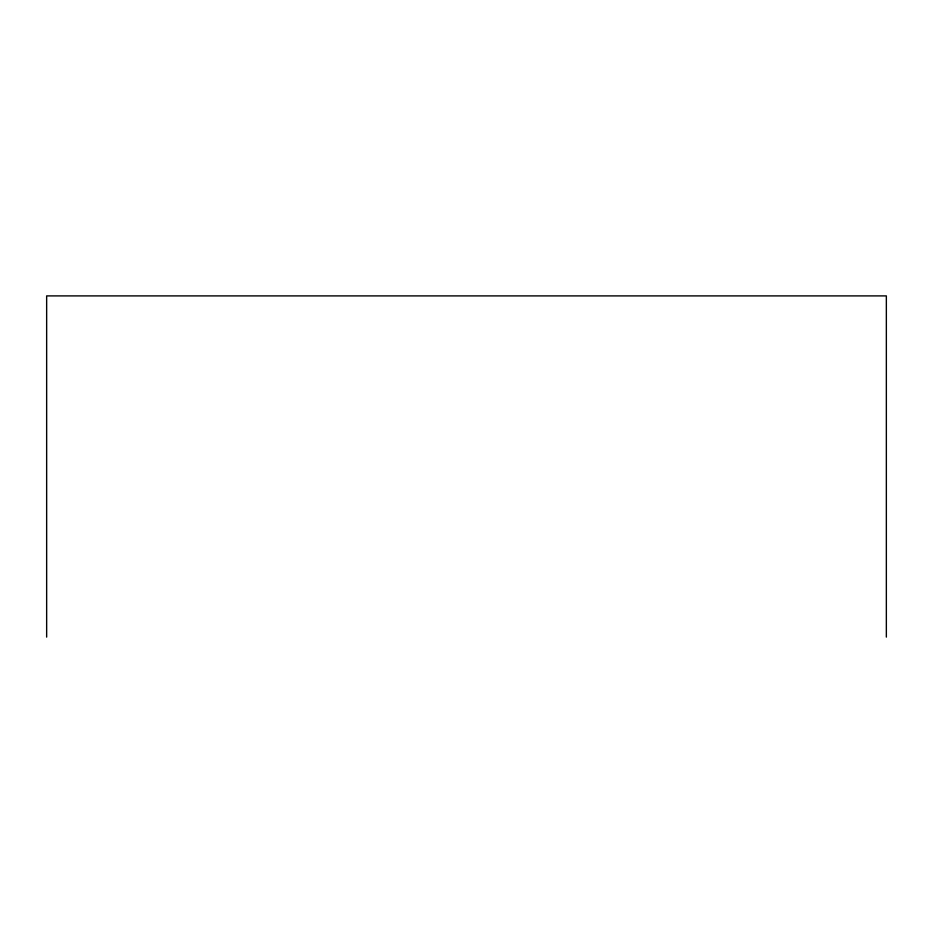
<?xml version="1.0" encoding="UTF-8"?>
<svg xmlns="http://www.w3.org/2000/svg" width="933" height="933" viewBox="0 0 933 933"><rect width="100%" height="100%" fill="white"/><g stroke="black" fill="none" stroke-linecap="round" stroke-linejoin="round"><path stroke-width="1.4" d="M886.35 637.099L886.35 295.901L46.65 295.901L46.65 637.099"/></g></svg>
